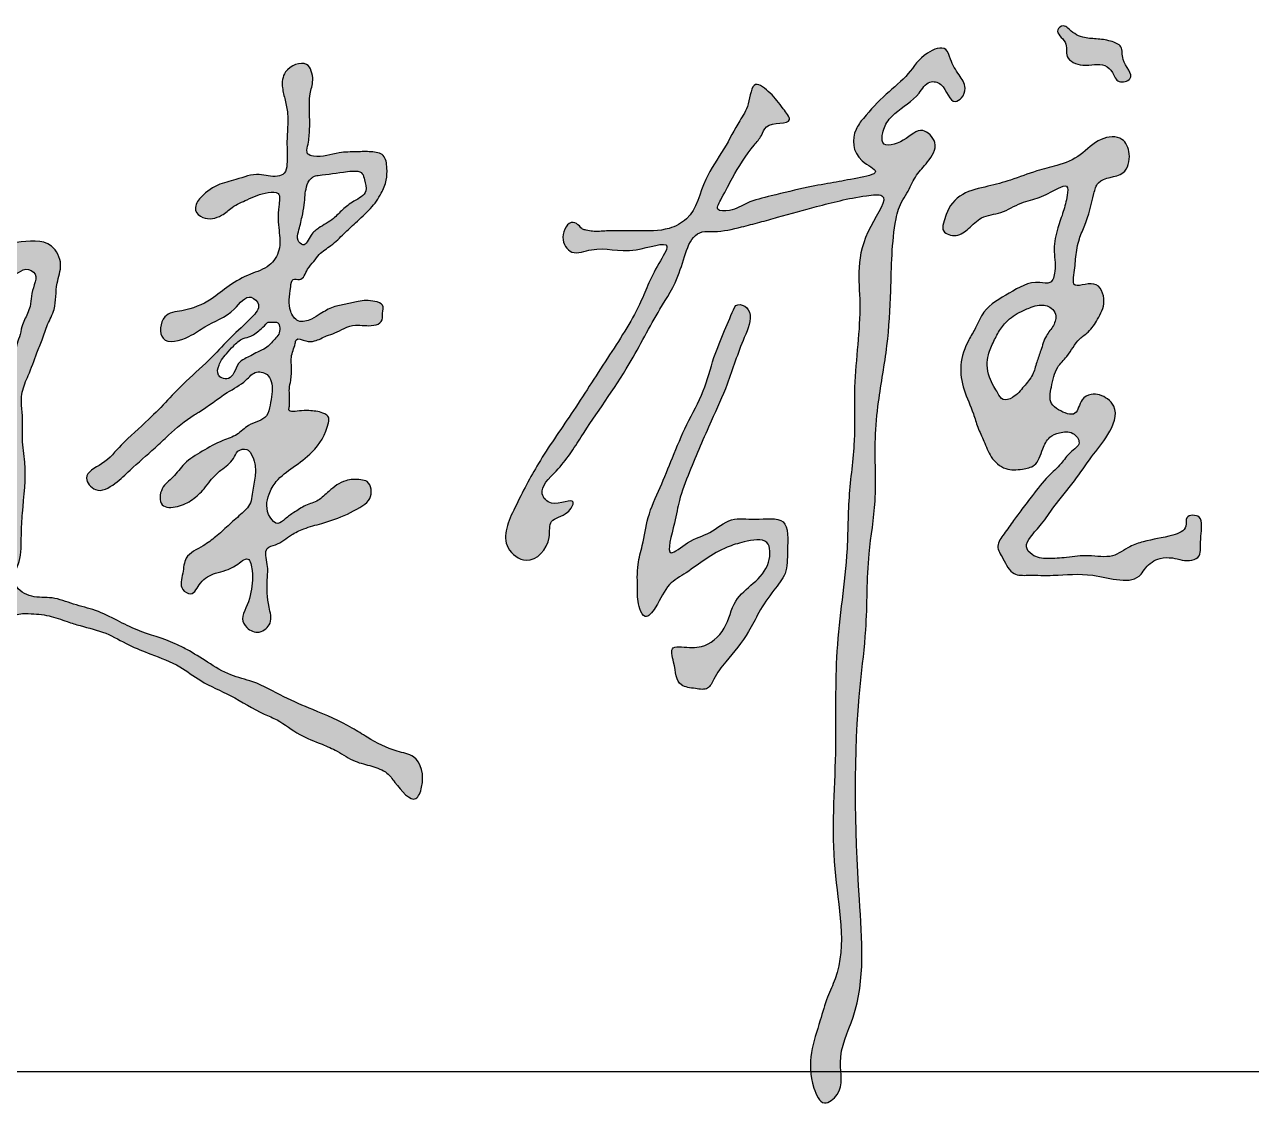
# Model space of a CAD drawing. Extents: x 126592 to 186958, y 280170 to 492839.
# Drawn here: x 184319 to 185193, y 381144 to 381916 of the extents above; entities that cross this region are included whole.
import ezdxf

# ---------------------------------------------------------------- set-up
doc = ezdxf.new("R2010")
doc.units = 0
doc.header["$LTSCALE"] = 1000
doc.header["$MEASUREMENT"] = 0
doc.layers.add('TK', color=126, linetype='Continuous')

# ---------------------------------------------------------------- blocks, each defined once
blk = doc.blocks.new('gfdyrte')
at = {"layer": 'TK', "lineweight": 25}
h = blk.add_hatch(color=1, dxfattribs=at)
edge = h.paths.add_edge_path()
edge.add_spline(control_points=[(386970.4, -112066), (386983.8, -112066), (387002.8, -112065.8), (387033.7, -112066.6), (387065.5, -112050.3), (387072.4, -112011.5), (387096, -111980.1), (387110.1, -111951.4), (387123.6, -111932.2), (387125.2, -111901.7), (387148.5, -111920.6), (387156.1, -111931.4), (387173.7, -111953.8), (387141, -111948.1), (387136.2, -111965.1), (387121.7, -111981.2), (387106.4, -112005.1), (387096.8, -112025.5), (387085, -112045.3), (387106.7, -112044.6), (387121.3, -112034.3), (387151.4, -112027.5), (387181, -112019.8), (387213.6, -112014.2), (387233.2, -112010.6), (387267.3, -112003.9), (387233.1, -111989), (387232, -111962.2), (387249.1, -111939.8), (387267.8, -111920.3), (387294, -111899.3), (387306.6, -111876.8), (387333.4, -111866.6), (387338.4, -111885.7), (387345.9, -111897.9), (387355.5, -111911.6), (387351.4, -111923.4), (387337.2, -111932.5), (387333.4, -111908.5), (387313.2, -111904.5), (387301.6, -111925.5), (387282.1, -111935.3), (387268.5, -111950.8), (387265.1, -111961.5), (387263.1, -111978.3), (387290.8, -111970.5), (387305.8, -111952.1), (387326.9, -111972.8), (387314.3, -111992.3), (387300.6, -112005.9), (387292.8, -112024.6), (387282.6, -112038.8), (387275, -112075), (387274.9, -112123.9), (387271.2, -112189.4), (387261.2, -112241.5), (387255.8, -112296.9), (387260.1, -112351.4), (387247.9, -112419), (387249.7, -112484.5), (387233.7, -112607.1), (387236.4, -112744.1), (387248.7, -112883.4), (387214.8, -112948.4), (387225.5, -112984.2), (387200.9, -113003.8), (387180.8, -112960.1), (387194.9, -112924.8), (387205.3, -112886.1), (387229.6, -112836.2), (387207.1, -112744.4), (387217.1, -112631.6), (387213.7, -112537.4), (387220.9, -112467.3), (387228.4, -112410.5), (387227.8, -112351.3), (387236.8, -112291.4), (387233.3, -112222.7), (387246.1, -112142.8), (387233.1, -112084), (387276.5, -112024.8), (387231.5, -112030.1), (387199.8, -112038.9), (387160.5, -112048.9), (387134.1, -112056.9), (387111.4, -112062.5), (387091.4, -112067.4), (387058.6, -112064.9), (387051.3, -112113), (387023.1, -112154.7), (386992.1, -112216.8), (386950.3, -112273.6), (386923.8, -112317.9), (386895.3, -112342.3), (386912.4, -112363.1), (386940.8, -112347.8), (386927.9, -112371.8), (386907.5, -112372.4), (386912.6, -112400.6), (386888.5, -112426.5), (386854.3, -112400.3), (386874.7, -112356.4), (386897.9, -112311.8), (386934.8, -112259.3), (386969.9, -112203.8), (387006.2, -112149), (387018, -112112.4), (387044.3, -112072.8), (386990.3, -112093.7), (386964.8, -112080), (386932.9, -112093.7), (386919.1, -112073.4), (386930.9, -112052.8), (386941.1, -112059.7), (386944.2, -112064.5), (386949.8, -112065), (386958.2, -112067.6), (386964.4, -112066), (386970.4, -112066)], knot_values=[0, 0, 0, 0, 25.952585, 51.636703, 67.965693, 104.125625, 133.629124, 159.987574, 175.603302, 192.650395, 206.515224, 223.507092, 233.778788, 253.666142, 261.825602, 271.673572, 304.049709, 323.240192, 332.704129, 342.231182, 357.894694, 378.736102, 410.131273, 431.210789, 451.411002, 467.014663, 481.197714, 507.609172, 518.401185, 545.927663, 570.633714, 593.928321, 609.197082, 618.120414, 632.850803, 644.905303, 653.428844, 659.248101, 677.646639, 686.849127, 699.549667, 725.743416, 738.521228, 744.83054, 752.810723, 769.896628, 787.750181, 801.861944, 818.909001, 833.09021, 847.820633, 864.780966, 873.007061, 932.50287, 977.786065, 1024.626627, 1054.973634, 1106.450794, 1150.14902, 1212.950941, 1257.462457, 1435.52194, 1532.547723, 1571.515325, 1597.831016, 1610.424852, 1625.444888, 1681.551315, 1701.703346, 1717.751666, 1808.610851, 1903.768945, 1982.755773, 2025.310825, 2066.846756, 2115.253452, 2161.873827, 2206.228347, 2275.169488, 2339.544009, 2366.475595, 2379.125652, 2421.277855, 2454.619431, 2469.894057, 2485.425005, 2508.583281, 2518.149689, 2556.666223, 2590.603234, 2642.431915, 2714.476319, 2749.489633, 2771.43994, 2782.089017, 2800.003472, 2809.692634, 2824.872459, 2838.179621, 2864.802367, 2883.080431, 2916.49465, 2957.795956, 3006.715998, 3061.561635, 3113.04816, 3150.513709, 3166.090988, 3191.669454, 3228.39046, 3244.507327, 3258.872849, 3273.753715, 3279.707632, 3283.349075, 3286.464787, 3291.848091, 3303.314003, 3303.314003, 3303.314003, 3303.314003], degree=3, periodic=0)
edge = h.paths.add_edge_path()
edge.add_spline(control_points=[(387333.4, -112048.3), (387336.6, -112037.8), (387349.7, -112024.6), (387377.1, -112018.8), (387403.7, -112011.6), (387427.6, -112001.9), (387453.3, -111996.2), (387478.1, -111986.3), (387494.6, -111966.1), (387522.4, -111963.4), (387531.3, -111984.7), (387524.8, -112010.5), (387496, -112007.4), (387488.9, -112034.2), (387484.6, -112054), (387474.4, -112075.4), (387471.4, -112094.1), (387470.7, -112108.6), (387467.2, -112129.7), (387495.1, -112115.2), (387505, -112142.2), (387495.8, -112159.5), (387486.9, -112173.4), (387472.2, -112183.1), (387464.8, -112198.6), (387449.4, -112212.8), (387446.2, -112230.7), (387442.3, -112249.6), (387454.9, -112258.7), (387473.7, -112266.5), (387475.6, -112246.1), (387490.2, -112238.2), (387504.2, -112243), (387518.4, -112258.2), (387507.2, -112285.4), (387487.8, -112307.2), (387470, -112334.8), (387450.4, -112356.8), (387436.3, -112378.7), (387424.7, -112390.5), (387416.5, -112403.4), (387426.5, -112415), (387442.9, -112416.7), (387463.1, -112415), (387485.9, -112411.6), (387510.4, -112416.9), (387527.5, -112403.4), (387549.5, -112395.9), (387568.9, -112393.9), (387591.7, -112385.5), (387587.6, -112369.3), (387605.8, -112368.8), (387606.3, -112381.9), (387605.4, -112392.7), (387604.7, -112403.3), (387605, -112414.2), (387591.6, -112420.8), (387577.8, -112414.6), (387559.8, -112415.1), (387547.8, -112422.8), (387534.4, -112446.4), (387490.8, -112429.6), (387452.9, -112434.8), (387425.4, -112433.6), (387402.6, -112434.6), (387395.5, -112417.6), (387385.4, -112402.8), (387396.1, -112388.6), (387404.6, -112376.2), (387415, -112362.5), (387427.1, -112346.6), (387440, -112329.4), (387456.1, -112316), (387464.2, -112302.7), (387479.2, -112293.8), (387468.5, -112279.2), (387455.1, -112280.9), (387442.2, -112286), (387435.2, -112300.1), (387431, -112317.4), (387413.1, -112321.2), (387395.7, -112322.2), (387380, -112308.5), (387374.3, -112291.1), (387366.7, -112276.4), (387361.6, -112257.3), (387351.3, -112236.7), (387346.7, -112208.6), (387354.8, -112186), (387365.6, -112168.5), (387374.2, -112147), (387401.3, -112132.7), (387424, -112118), (387446.3, -112123.7), (387451.3, -112104.2), (387447, -112086), (387451.9, -112064.2), (387458.7, -112044.9), (387462.2, -112032.4), (387464.2, -112015.5), (387447, -112023), (387434.7, -112030.9), (387411.6, -112035.4), (387393.4, -112047.7), (387371, -112049.5), (387358.1, -112063.1), (387345.5, -112073.2), (387325, -112067), (387331.4, -112055.2), (387333.4, -112048.3)], knot_values=[0, 0, 0, 0, 21.197446, 43.137125, 62.503937, 85.386886, 102.397921, 123.758136, 145.089808, 162.248202, 175.586348, 192.090395, 213.838319, 223.531112, 250.670069, 262.715537, 277.921785, 292.90679, 300.362059, 316.774436, 333.144826, 348.94343, 361.963948, 370.805148, 388.846329, 400.494972, 417.707876, 431.127361, 439.055386, 452.810837, 465.486659, 474.185126, 488.121226, 496.048546, 520.039916, 542.845048, 567.081399, 594.507977, 611.732494, 626.125601, 634.594204, 642.520223, 655.821798, 671.5191, 689.546813, 709.365023, 725.441229, 737.253777, 762.298412, 775.208798, 782.178855, 792.328829, 799.479375, 808.24268, 818.3861, 824.444283, 831.478179, 847.714198, 857.864171, 872.178634, 878.444755, 918.09195, 950.815155, 971.555166, 983.160011, 998.639652, 1009.588684, 1020.919129, 1034.468401, 1045.985808, 1060.452046, 1080.744158, 1095.648706, 1107.825894, 1118.271143, 1127.599119, 1138.670097, 1147.32836, 1158.706122, 1173.746215, 1183.947793, 1197.782112, 1213.181759, 1227.402093, 1239.940556, 1251.409916, 1272.886113, 1293.276356, 1315.14789, 1326.478726, 1341.13111, 1367.235465, 1394.009609, 1402.194871, 1412.26628, 1430.678128, 1448.28094, 1462.440232, 1476.505958, 1483.681578, 1490.50663, 1508.122312, 1523.655195, 1542.197388, 1558.710275, 1572.528775, 1584.20394, 1595.043343, 1608.918918, 1608.918918, 1608.918918, 1608.918918], degree=3, periodic=0)
edge = h.paths.add_edge_path()
edge.add_spline(control_points=[(387463.3, -111849.2), (387468.4, -111854.7), (387477.3, -111859.7), (387494.3, -111860.6), (387507.5, -111862.2), (387523, -111868), (387519.1, -111885.8), (387538.3, -111902.7), (387515.7, -111909.5), (387511.9, -111896.3), (387499.8, -111884.9), (387481.5, -111892), (387458.8, -111882.4), (387464.7, -111863.4), (387447.3, -111853.3), (387458.1, -111845.4), (387461.9, -111847.6), (387463.3, -111849.2)], knot_values=[0, 0, 0, 0, 14.316415, 25.660757, 37.535544, 47.192044, 57.673329, 74.57473, 83.789423, 93.166167, 101.46171, 119.760041, 134.244756, 146.112177, 158.091971, 163.816055, 168.01066, 168.01066, 168.01066, 168.01066], degree=3, periodic=0)
edge = h.paths.add_edge_path(flags=17)
edge.add_spline(control_points=[(387107.4, -112147), (387103.1, -112157.1), (387096.5, -112172.6), (387083.6, -112203.3), (387075.3, -112238.4), (387055.3, -112272.1), (387041.5, -112307.2), (387027.8, -112340.2), (387013.7, -112370.6), (387009.9, -112399.1), (387002.5, -112424.2), (387003.8, -112447.8), (387003.3, -112465.6), (387012.2, -112483), (387027.7, -112462.5), (387033.4, -112444.2), (387057.2, -112430.8), (387076, -112416.3), (387097.1, -112403.9), (387117.8, -112397.9), (387145.9, -112392.4), (387145.5, -112436.4), (387105.8, -112451), (387100.1, -112492.1), (387075, -112512.8), (387055.8, -112510.8), (387037.2, -112509.8), (387044.4, -112531.8), (387044.7, -112552.7), (387064.5, -112554.8), (387079.5, -112557.4), (387086.4, -112540.7), (387101.2, -112522), (387120.3, -112499.8), (387133.6, -112471.8), (387147.1, -112451.8), (387164.2, -112431.7), (387163.1, -112406.7), (387166.3, -112369.3), (387129.7, -112376), (387103.1, -112370.8), (387081.1, -112390.6), (387059.9, -112395), (387030.9, -112420.8), (387044.1, -112377.1), (387047.5, -112352.5), (387062.6, -112314.5), (387079.7, -112274.3), (387102, -112226.4), (387112.2, -112189.1), (387128.1, -112157.3), (387117.4, -112144.3), (387108.7, -112144), (387107.4, -112147)], knot_values=[0, 0, 0, 0, 21.224075, 45.345479, 74.068765, 105.081458, 134.833567, 161.316096, 188.067147, 211.530712, 227.525617, 248.527389, 264.274111, 271.996198, 283.070365, 305.434232, 322.242922, 341.892371, 362.011074, 376.8463, 395.419589, 411.599399, 453.567778, 478.000099, 502.010449, 518.380849, 525.234341, 537.165585, 556.995186, 568.987179, 578.8813, 587.956467, 605.351906, 636.504193, 654.346855, 676.466153, 693.197676, 712.050427, 736.00453, 758.885584, 778.41724, 799.065413, 819.442107, 835.251063, 859.790503, 878.899202, 903.960891, 949.55483, 982.679319, 1023.70239, 1044.821419, 1053.18495, 1059.482707, 1059.482707, 1059.482707, 1059.482707], degree=3, periodic=0)
edge = h.paths.add_edge_path(flags=16)
edge.add_spline(control_points=[(387418.1, -112150), (387410.8, -112152.9), (387402.2, -112158), (387390.6, -112170.6), (387384.1, -112184.1), (387378, -112196.7), (387376.7, -112210.1), (387378.8, -112221.8), (387383.7, -112231.6), (387388.4, -112239.2), (387393.5, -112248.8), (387407.3, -112243.2), (387415.7, -112232.6), (387426.5, -112220.7), (387429.5, -112206.4), (387435.1, -112192.9), (387438.6, -112178.2), (387448.4, -112168.1), (387452.1, -112156), (387444.9, -112146.2), (387434, -112144.2), (387424.5, -112147.3), (387420.5, -112149), (387418.1, -112150)], knot_values=[0, 0, 0, 0, 15.132867, 26.607856, 37.885424, 50.001931, 58.598379, 68.659905, 77.114758, 83.366804, 90.397207, 98.26028, 111.31348, 123.292181, 134.11955, 144.488154, 157.444466, 167.805365, 177.099968, 183.339377, 193.571657, 200.47446, 205.412305, 205.412305, 205.412305, 205.412305], degree=3, periodic=0)
h = blk.add_hatch(color=1, dxfattribs=at)
edge = h.paths.add_edge_path(flags=16)
edge.add_spline(control_points=[(386655, -112009.9), (386652.3, -112012.1), (386649.6, -112018.5), (386648, -112028.1), (386647.7, -112038.9), (386644.8, -112052), (386642.2, -112064.3), (386638.8, -112075.5), (386648.4, -112084.6), (386653.8, -112069.5), (386664.5, -112061.3), (386677.9, -112054.6), (386688.6, -112042.5), (386700.2, -112034), (386716.1, -112025.7), (386712.1, -112013), (386709.6, -112000.8), (386686.2, -112003.1), (386671.9, -112005.8), (386657.6, -112007), (386655.7, -112009.3), (386655, -112009.9)], knot_values=[0, 0, 0, 0, 10.466013, 19.218878, 29.55754, 42.62799, 59.189411, 68.412711, 75.262355, 88.654944, 100.062488, 118.723593, 132.085285, 147.398438, 164.206949, 176.261829, 183.109487, 198.948082, 230.561671, 236.120429, 239.009771, 239.009771, 239.009771, 239.009771], degree=3, periodic=0)
edge = h.paths.add_edge_path()
edge.add_spline(control_points=[(386535.5, -112031.8), (386540.9, -112025.7), (386553.2, -112015.8), (386576.2, -112011.3), (386597.4, -112002.4), (386614.7, -112009.8), (386627.6, -112004.8), (386630.1, -111989.5), (386627.8, -111968.9), (386631.3, -111945.5), (386627.2, -111926.4), (386623.3, -111912), (386624.6, -111892.7), (386651.9, -111880.9), (386658.4, -111904.7), (386652.5, -111920.8), (386653.2, -111939.3), (386653.6, -111958.3), (386652.1, -111971.9), (386649.2, -111984.1), (386665.4, -111988.7), (386681.4, -111981.5), (386702.7, -111981.6), (386717.8, -111980.8), (386734.2, -111983.3), (386736.2, -111998.8), (386735.9, -112012.4), (386729.6, -112027.5), (386718.4, -112043), (386703.5, -112056), (386689.4, -112069.1), (386677.3, -112081.5), (386664.3, -112089), (386657.5, -112099.2), (386650, -112106.8), (386646.1, -112120.1), (386633.7, -112115.8), (386632.6, -112133.9), (386628.9, -112147.3), (386640.3, -112165.3), (386654.7, -112160.9), (386665.8, -112153.9), (386677.5, -112146.5), (386691.8, -112144.6), (386706.5, -112140.4), (386719.2, -112139.8), (386733.3, -112144.1), (386730.4, -112154.1), (386731.6, -112163.8), (386717.6, -112168.8), (386704.6, -112165.1), (386690.3, -112169.5), (386680.8, -112175.2), (386669.8, -112178.3), (386660, -112184.1), (386649.4, -112184.7), (386638.9, -112179.2), (386637.1, -112190.6), (386633, -112198.4), (386633.8, -112209.8), (386633.9, -112218.1), (386633.1, -112226.6), (386631.2, -112234.3), (386631.8, -112242), (386631.5, -112248.3), (386632.1, -112252.9), (386629.1, -112260.8), (386644.7, -112257.5), (386655.7, -112258.2), (386666.2, -112259.3), (386674.5, -112264.6), (386671.6, -112282), (386659.4, -112301.3), (386636.3, -112318.3), (386618.2, -112330.8), (386607.6, -112349.6), (386605.5, -112367.8), (386619, -112381.5), (386627.9, -112372.6), (386637.2, -112366.6), (386648.6, -112358.8), (386663.1, -112354.9), (386674.9, -112342.5), (386689.6, -112331.5), (386704.7, -112331.3), (386719.2, -112333.7), (386720.8, -112351.6), (386704.8, -112363.6), (386687, -112371.9), (386665.6, -112379), (386648.4, -112383.1), (386631.7, -112391.3), (386621.1, -112401), (386603.3, -112404.7), (386609.4, -112423), (386607.3, -112442.5), (386608, -112463.6), (386614.5, -112485), (386600, -112497.6), (386586, -112491.8), (386579.3, -112479.8), (386588.4, -112464.3), (386591.9, -112446.4), (386592.6, -112430.1), (386588.5, -112411.1), (386571.3, -112427.9), (386554.2, -112430.3), (386536.1, -112438.9), (386529.2, -112457.5), (386512.9, -112447.8), (386518.6, -112431.9), (386519, -112412.2), (386538.5, -112403.8), (386553.2, -112392.9), (386566.2, -112381), (386578.7, -112369.6), (386590.6, -112359.3), (386591.9, -112344.5), (386595.1, -112330.9), (386595.7, -112316), (386592.2, -112305.5), (386586, -112297.7), (386575.3, -112300.2), (386571.4, -112312.7), (386558.5, -112320.6), (386547.9, -112331.3), (386539.5, -112343.3), (386528, -112353.8), (386513.7, -112361.5), (386491.6, -112362.4), (386493.6, -112339.2), (386508.4, -112329.6), (386519.4, -112312.6), (386539.1, -112301.3), (386557.4, -112290.4), (386576.2, -112284.9), (386588.2, -112271.1), (386607.8, -112268.2), (386611.5, -112248), (386614.8, -112233.8), (386609.7, -112218.6), (386595, -112214.2), (386583.3, -112229), (386561, -112239.9), (386543.8, -112254.5), (386521.4, -112267.4), (386506, -112280.7), (386484.3, -112301.5), (386464.3, -112318.3), (386446.5, -112336), (386425.8, -112348.6), (386408.3, -112326.4), (386435.9, -112314.2), (386453.1, -112291.7), (386486.7, -112264.2), (386515.8, -112229.9), (386547.4, -112203.5), (386569.4, -112178.2), (386587.2, -112163.6), (386602.5, -112145.8), (386586.9, -112131), (386569.6, -112157.3), (386545, -112164.3), (386524.3, -112180.9), (386491, -112189.9), (386494.4, -112153.7), (386522.4, -112151.4), (386546.1, -112142.1), (386567.2, -112123.3), (386588.3, -112112), (386610.5, -112105.4), (386623, -112086.4), (386620.2, -112063.3), (386618.4, -112045.7), (386623.3, -112024), (386602.9, -112024.8), (386588.6, -112031.8), (386571, -112039.4), (386558.5, -112051.5), (386541.7, -112055.2), (386528.5, -112044), (386532.7, -112035), (386535.5, -112031.8)], knot_values=[0, 0, 0, 0, 24.459005, 44.86592, 70.307533, 89.902454, 97.614787, 107.59512, 131.774949, 162.007208, 176.535277, 190.06687, 207.191387, 230.789853, 248.87653, 263.895688, 283.385488, 303.535362, 319.780843, 327.840803, 334.459513, 362.350264, 381.099466, 396.557815, 409.948551, 423.974028, 436.753298, 451.848226, 471.606759, 493.941471, 510.580971, 529.603484, 545.57256, 554.815077, 565.500475, 579.350739, 586.071764, 594.56827, 620.763051, 633.668621, 647.925818, 658.761411, 674.542443, 688.215099, 701.620138, 719.766916, 728.782895, 737.514522, 746.349006, 755.365069, 774.856014, 787.411289, 798.574442, 807.91168, 821.766033, 831.175487, 841.346076, 845.59432, 860.91128, 868.97119, 879.046152, 885.796323, 894.630757, 902.690717, 908.735674, 913.437296, 916.862233, 930.37124, 940.452826, 955.615621, 960.863502, 966.90846, 1003.108631, 1028.821026, 1052.459466, 1067.800865, 1092.552496, 1103.403231, 1112.381864, 1124.117481, 1138.54175, 1153.039267, 1167.90453, 1189.291887, 1205.502284, 1212.431915, 1230.730445, 1241.496535, 1271.291944, 1289.351903, 1309.227163, 1324.124867, 1344.201753, 1353.575971, 1370.699009, 1386.870813, 1416.421956, 1433.571429, 1448.436618, 1462.586641, 1473.223694, 1485.257397, 1512.714057, 1526.032004, 1539.282957, 1553.335559, 1576.843802, 1596.114744, 1611.605061, 1621.404064, 1638.527102, 1655.141111, 1677.60173, 1693.97529, 1711.642252, 1729.696565, 1745.900744, 1755.602176, 1772.961761, 1788.182279, 1799.317594, 1806.046314, 1815.753609, 1824.729681, 1842.910284, 1859.059382, 1869.908327, 1886.744147, 1904.626691, 1920.920517, 1938.043605, 1954.878531, 1973.766226, 1997.000237, 2021.691284, 2038.313878, 2053.922448, 2075.646747, 2087.680402, 2110.590449, 2119.96049, 2132.907039, 2147.182299, 2171.202451, 2208.159981, 2213.709571, 2248.933942, 2268.459465, 2304.180401, 2325.755386, 2347.730508, 2363.336478, 2385.552084, 2414.494108, 2454.89009, 2512.088213, 2549.794308, 2578.735434, 2610.368315, 2625.260137, 2636.026226, 2657.9361, 2694.661373, 2714.738259, 2742.409007, 2765.319053, 2784.592087, 2818.351593, 2842.143586, 2868.121743, 2890.259797, 2909.525527, 2930.58341, 2956.331891, 2969.941057, 2980.654062, 3004.409644, 3022.397828, 3036.355296, 3056.60587, 3067.477488, 3080.228052, 3080.228052, 3080.228052, 3080.228052], degree=3, periodic=0)
edge = h.paths.add_edge_path(flags=16)
edge.add_spline(control_points=[(386608.2, -112163.9), (386606.1, -112166.3), (386600.4, -112171.3), (386592.3, -112178.7), (386580.4, -112180.7), (386572, -112188.4), (386565, -112196.5), (386559.3, -112203.1), (386555.6, -112210.4), (386553.6, -112219), (386560, -112224), (386567.5, -112224.9), (386573.5, -112217), (386575.6, -112207.8), (386583.3, -112202.4), (386590.8, -112199.7), (386597.7, -112194.8), (386608, -112191.5), (386614.1, -112183.1), (386620.8, -112176.5), (386621.8, -112170.2), (386619.9, -112162.3), (386613.4, -112164.4), (386609.1, -112162.9), (386608.2, -112163.9)], knot_values=[0, 0, 0, 0, 9.462199, 23.129599, 31.503556, 44.712405, 55.798616, 64.11133, 70.475, 81.018807, 85.866476, 93.007591, 101.262219, 112.335612, 120.740279, 127.922782, 136.270563, 145.885858, 159.572526, 166.462533, 173.10561, 178.867796, 186.009006, 190.005477, 190.005477, 190.005477, 190.005477], degree=3, periodic=0)
h = blk.add_hatch(color=1, dxfattribs=at)
edge = h.paths.add_edge_path(flags=16)
edge.add_spline(control_points=[(386259.4, -112481.7), (386256.3, -112483.6), (386251.1, -112487), (386250, -112496.9), (386251, -112505.6), (386254.4, -112515.5), (386262.6, -112520.5), (386266.1, -112528.5), (386272.7, -112530.7), (386278.6, -112530.8), (386283.1, -112527), (386288.1, -112523), (386293.8, -112521.5), (386300.1, -112519.2), (386304, -112513.5), (386309.3, -112506.9), (386313.4, -112496.1), (386316.4, -112483.9), (386321.9, -112471.3), (386321.3, -112462.2), (386322.5, -112450.5), (386306.8, -112451.1), (386294.9, -112447.1), (386286.1, -112453.7), (386279.8, -112458.4), (386275.8, -112463.9), (386272.5, -112469.2), (386268.2, -112472.6), (386265.8, -112478.2), (386261.9, -112480.1), (386259.4, -112481.7)], knot_values=[0, 0, 0, 0, 10.835565, 16.47834, 28.6918, 37.322787, 46.473312, 56.412009, 61.298118, 66.509311, 73.409753, 78.050635, 85.594607, 91.101944, 97.541725, 105.652369, 116.401292, 131.80245, 143.828313, 156.259393, 159.954723, 176.158144, 187.82759, 198.709649, 206.065722, 211.889638, 218.697579, 224.967031, 227.705969, 236.738185, 236.738185, 236.738185, 236.738185], degree=3, periodic=0)
edge = h.paths.add_edge_path()
edge.add_spline(control_points=[(386305.6, -112085.9), (386316.8, -112082), (386339.5, -112078.4), (386376.4, -112073.4), (386390.5, -112101.6), (386381, -112124), (386383.3, -112146.9), (386372.8, -112165.7), (386367.9, -112181.7), (386360.5, -112199.6), (386355, -112215.6), (386347.3, -112231.9), (386344.1, -112246.4), (386347.6, -112266.1), (386345.2, -112288.1), (386351.5, -112322.9), (386346.9, -112357.3), (386344.6, -112392.5), (386345.9, -112415.8), (386336.8, -112432), (386338.4, -112448.6), (386356.6, -112459), (386378.9, -112456.4), (386401.1, -112465.6), (386425.2, -112470.8), (386447.1, -112482.1), (386474.6, -112495.8), (386500.9, -112502.4), (386525.7, -112515), (386544.7, -112527.2), (386567.2, -112541.5), (386596.9, -112547.7), (386624.4, -112564.3), (386660.6, -112579), (386691.1, -112591.9), (386719.3, -112610.4), (386740.5, -112621.5), (386771.2, -112626.9), (386776.8, -112652.8), (386765.4, -112681.9), (386746.5, -112658.3), (386735.8, -112643.6), (386719.3, -112637.4), (386700.4, -112633.6), (386684.2, -112622), (386664.1, -112613.3), (386641, -112605.2), (386623, -112589.8), (386596.5, -112579.6), (386571.1, -112562.1), (386538.6, -112549.6), (386513.3, -112529.1), (386486.1, -112519.3), (386459.2, -112508.7), (386435.7, -112494.4), (386412.5, -112489.2), (386392.4, -112483.1), (386374.2, -112476.3), (386355.9, -112474.9), (386335.6, -112474.5), (386331.4, -112491.7), (386327.2, -112509.1), (386308.8, -112524), (386300.6, -112548.3), (386279.1, -112552.3), (386257.9, -112552.5), (386248.7, -112527.4), (386227, -112515.3), (386216.9, -112486), (386240.9, -112470.4), (386255, -112454), (386275.1, -112441.3), (386292.3, -112427.2), (386314.7, -112441.2), (386321.4, -112422.9), (386322.6, -112408.2), (386324, -112386.8), (386330.4, -112358.3), (386325.7, -112322.6), (386326.7, -112284.7), (386321.2, -112254.6), (386325.4, -112231.7), (386331.9, -112214), (386339.2, -112201.2), (386339.5, -112188.1), (386343.7, -112178.9), (386345.7, -112166.8), (386350.9, -112156.4), (386355.2, -112145.8), (386355.6, -112135.1), (386358.6, -112124.4), (386362.9, -112111.2), (386349, -112104.6), (386341, -112112.2), (386331, -112114.5), (386330.7, -112127.8), (386312.5, -112121.4), (386307.4, -112109.1), (386306.4, -112098.4), (386309.3, -112090.9), (386304, -112086.4), (386305.6, -112085.9)], knot_values=[0, 0, 0, 0, 35.394672, 72.661593, 94.761572, 114.870663, 143.143479, 160.778311, 178.009502, 193.196649, 219.075151, 228.483571, 247.379933, 262.254555, 288.195106, 313.02381, 367.431629, 390.934133, 419.452606, 435.078602, 445.037749, 466.29924, 488.020582, 512.036947, 536.436537, 562.083872, 585.304805, 628.705038, 642.522958, 668.593331, 696.802944, 721.430142, 758.466542, 792.223837, 838.665725, 857.530208, 892.921858, 911.296112, 944.558049, 958.370548, 986.550427, 999.685165, 1017.381044, 1036.014337, 1058.02915, 1075.724943, 1101.881427, 1130.638715, 1145.572508, 1186.506314, 1222.432835, 1249.167834, 1282.925129, 1308.404905, 1336.040722, 1364.552802, 1379.094468, 1399.380323, 1421.766413, 1436.803614, 1451.731078, 1467.357044, 1491.091772, 1520.251821, 1534.344528, 1554.275457, 1576.811398, 1603.445032, 1630.111662, 1649.334113, 1680.838814, 1695.923769, 1721.403526, 1741.334454, 1749.776486, 1771.754099, 1788.286557, 1813.268609, 1858.990092, 1894.83405, 1927.045933, 1949.58778, 1963.700502, 1983.694305, 1992.474029, 2002.306099, 2013.63859, 2028.962392, 2036.931638, 2047.832006, 2060.48908, 2071.920966, 2083.059656, 2094.607362, 2103.355237, 2109.710585, 2126.542614, 2136.88554, 2151.293515, 2156.391922, 2161.508967, 2161.508967, 2161.508967, 2161.508967], degree=3, periodic=0)
at = {"layer": 'TK'}
blk.add_line((378607.5, -112964.4), (388807.5, -112964.4), dxfattribs=at)
at = {"layer": 'TK', "color": 6}
for points, start_tangent, end_tangent in [([(387463.3, -111849.2), (387479.2, -111858.9), (387493.7, -111860.7), (387509, -111863.2), (387519.9, -111869.3), (387522.3, -111882.6), (387529.6, -111903.3), (387518.1, -111906.3), (387510.8, -111896.6), (387502.9, -111889.3), (387479.2, -111888.7), (387462.7, -111879.6), (387460.3, -111864.4), (387452.4, -111851), (387458.5, -111846.8), (387463.3, -111849.2)], (0.676765, -0.736199), (0.676765, -0.736199)), ([(386970.4, -112066), (387004, -112066), (387037.2, -112063.2), (387055.8, -112053.1), (387076.4, -112011), (387095.9, -111978.1), (387112.7, -111948.3), (387121.8, -111930.2), (387129.6, -111909.5), (387145.1, -111918.6), (387159.3, -111935.4), (387165.8, -111947), (387141.2, -111954.8), (387135.8, -111963.9), (387128.3, -111974.2), (387105, -112009.1), (387093.3, -112031.1), (387089.4, -112042.7), (387101.7, -112044), (387120.5, -112036.3), (387146.4, -112028.5), (387186, -112019.2), (387212.9, -112014.2), (387238.7, -112009.5), (387257.7, -112002.6), (387243.5, -111991), (387237, -111957.4), (387244.8, -111945.7), (387269.3, -111919.9), (387292.6, -111897.9), (387313.3, -111875.9), (387332.8, -111872), (387337.9, -111882.4), (387347, -111899.2), (387353.5, -111913.4), (387349.6, -111923.8), (387343.1, -111927.6), (387327.6, -111909.5), (387315.9, -111906.9), (387304.3, -111918.6), (387278.4, -111940.6), (387268, -111953.5), (387265.5, -111961.3), (387265.5, -111971.6), (387287.5, -111969), (387308.2, -111958.7), (387321.1, -111971.6), (387313.3, -111992.3), (387301.7, -112006.5), (387292.6, -112023.3), (387282.3, -112042.7), (387279.7, -112053.1), (387274.1, -112130), (387270, -112188.6), (387261, -112248.7), (387257.6, -112287.9), (387257.3, -112354.6), (387251, -112410.9), (387247.4, -112492.3), (387241.7, -112549.7), (387240.6, -112780.5), (387233.8, -112906.2), (387220.2, -112954.8), (387216.8, -112988.8), (387203.2, -112997.8), (387191.9, -112982), (387198.7, -112909.6), (387206.6, -112884.7), (387214.6, -112865.4), (387214.2, -112747.6), (387214.9, -112624.2), (387216.2, -112521.8), (387221.2, -112466.9), (387226.9, -112413.3), (387229.5, -112350.6), (387234.9, -112290.4), (387235.5, -112232.9), (387241, -112143.7), (387252.7, -112061.1), (387264.7, -112028.3), (387248.3, -112028.3), (387194.9, -112040), (387153.2, -112051.2), (387134.1, -112056.7), (387114.6, -112061.7), (387085, -112066.6), (387072.6, -112067.1), (387048.1, -112110.6), (387027.5, -112149.5), (386994.6, -112208.1), (386943.3, -112286.1), (386916.5, -112322.7), (386901.8, -112347.1), (386911.6, -112356.9), (386934.8, -112355.7), (386928.7, -112366.7), (386911.6, -112376.4), (386909.1, -112393.5), (386884.7, -112417.9), (386865.2, -112404.5), (386872.5, -112361.8), (386897.7, -112314.5), (386932.6, -112261.6), (386971.4, -112202), (387005.6, -112144.6), (387026.3, -112100.7), (387034.9, -112082.4), (387001.9, -112086.1), (386954.3, -112086.1), (386933.5, -112088.5), (386923.8, -112072.6), (386934.8, -112056.8), (386941.4, -112060.7), (386944.8, -112064), (386948.7, -112065), (386955.5, -112066.4), (386970.4, -112066)], (1, 0), (1, 0)), ([(386535.5, -112031.8), (386555, -112017), (386574.5, -112011), (386599.4, -112005.6), (386618.9, -112007.6), (386625.9, -112004.3), (386629, -111994.8), (386629, -111970.7), (386629.6, -111940.4), (386627, -111926.2), (386624.2, -111912.9), (386627.6, -111896.1), (386649.8, -111888.1), (386656.5, -111904.8), (386653.8, -111919.6), (386653.1, -111939.1), (386653.1, -111959.2), (386651.1, -111975.4), (386651.1, -111983.4), (386657.2, -111986.1), (386684.8, -111982.5), (386703.6, -111981.4), (386719, -111981.4), (386731.8, -111985.4), (386735.8, -111998.9), (386735.1, -112011.6), (386729.8, -112025.7), (386718.3, -112041.9), (386702.2, -112057.3), (386690.1, -112068.7), (386676, -112081.5), (386663.4, -112091.3), (386657.7, -112098.5), (386651.1, -112107), (386642.4, -112117.8), (386635.7, -112117.8), (386633, -112125.8), (386633, -112152), (386641, -112162.1), (386655.2, -112160.1), (386664.6, -112154.7), (386678.5, -112147.3), (386691.8, -112144.3), (386704.9, -112141.3), (386723, -112141.3), (386731.1, -112145.3), (386731.1, -112154), (386729.8, -112162.8), (386721.7, -112166.8), (386702.2, -112166.8), (386690.1, -112170.1), (386680.1, -112175), (386671.3, -112178.2), (386658.5, -112183.6), (386649.1, -112183.6), (386639, -112182.2), (386637.7, -112186.3), (386633.7, -112201), (386633.7, -112209.1), (386633.7, -112219.2), (386633, -112225.9), (386631.6, -112234.6), (386631.6, -112242.7), (386631.6, -112248.7), (386631.6, -112253.4), (386631, -112256.8), (386644.4, -112258.1), (386654.5, -112258.1), (386669.3, -112261.5), (386673.3, -112264.9), (386673.3, -112270.9), (386655.6, -112302.5), (386635.6, -112318.6), (386617.5, -112333.9), (386609.9, -112347.2), (386610.9, -112371.9), (386619.4, -112378.6), (386627, -112373.8), (386636.5, -112366.9), (386648.9, -112359.5), (386662.3, -112353.8), (386673.7, -112344.3), (386691.8, -112332.9), (386708, -112332), (386714.6, -112333.9), (386717.5, -112351.9), (386709.9, -112359.5), (386683.2, -112372.9), (386666.1, -112378.6), (386647, -112384.3), (386633.7, -112390.9), (386616.6, -112401.4), (386608, -112405.2), (386608, -112422.3), (386608, -112438.5), (386609.9, -112468), (386610.9, -112485.1), (386599.4, -112494.6), (386586.1, -112489.9), (386581.4, -112480.4), (386585.2, -112468.9), (386591.8, -112442.3), (386591.8, -112429), (386587.1, -112416.6), (386574.7, -112423.3), (386552.8, -112431.8), (386536.6, -112442.3), (386526.1, -112453.7), (386517.6, -112449), (386517.6, -112431.8), (386521.4, -112415.7), (386539.5, -112402.4), (386552.8, -112392.8), (386566, -112381.1), (386579.4, -112369.1), (386589.9, -112356.7), (386591.8, -112347.2), (386594.7, -112330.1), (386594.7, -112314.8), (386590.9, -112304.4), (386586.1, -112299.6), (386576.6, -112301.5), (386571.8, -112309.1), (386558.5, -112321.5), (386547.1, -112332.9), (386540.4, -112341.5), (386528, -112352.9), (386511.9, -112360.5), (386495.7, -112358.6), (386495.7, -112341.5), (386507.1, -112329.1), (386519.5, -112314.8), (386538.5, -112301.5), (386560.4, -112290.1), (386575.6, -112283.4), (386588, -112273.9), (386607.1, -112263.5), (386610.9, -112252.1), (386612.8, -112229.2), (386609, -112220.7), (386596.6, -112216.9), (386585.2, -112225.4), (386565.2, -112238.7), (386534.7, -112259.7), (386529.9, -112262.5), (386502.3, -112284.4), (386488.1, -112297.7), (386461.4, -112321.5), (386445.2, -112335.8), (386424.3, -112342.4), (386414.8, -112330.1), (386431, -112314.8), (386451.9, -112294.9), (386481.4, -112267.3), (386521.4, -112226.4), (386549, -112200.7), (386569, -112179.8), (386591.8, -112157.9), (386598.5, -112144.6), (386590.9, -112136.9), (386572.8, -112149.3), (386541.4, -112168.3), (386524.2, -112178.8), (386496.6, -112180.7), (386498.5, -112157.9), (386516.6, -112151.2), (386548, -112138.9), (386567.1, -112124.6), (386589.9, -112112.2), (386609.9, -112102.7), (386620.4, -112086.5), (386620.5, -112065.5), (386620.2, -112039.7), (386619.6, -112026.1), (386608.9, -112024.9), (386586.5, -112032.6), (386570.5, -112040.9), (386559.2, -112049.2), (386539.1, -112051.5), (386531.4, -112043.9), (386535.5, -112031.8)], (0.662995, 0.748624), (0.662995, 0.748624)), ([(387333.4, -112048.3), (387350.9, -112027), (387377.9, -112018.3), (387402.1, -112011.6), (387430.2, -112001.9), (387451.5, -111996.1), (387476.6, -111984.5), (387498.9, -111968.1), (387521.1, -111968.1), (387528.8, -111983.5), (387522.1, -112003.8), (387495.9, -112014.5), (387491.1, -112026.1), (387481.4, -112059.9), (387475.6, -112074.4), (387471.8, -112093.7), (387469.8, -112113.1), (387469.8, -112122.7), (387491.1, -112122.7), (387501.8, -112141.1), (387495, -112160.4), (387484.9, -112174), (387476.1, -112181.3), (387462.1, -112200.1), (387452.4, -112211.7), (387445.7, -112232.9), (387445.7, -112250.3), (387453.4, -112257.1), (387470.8, -112260.9), (387478.5, -112246.4), (387488.2, -112240.6), (387505.6, -112245.5), (387512.4, -112253.2), (387506.1, -112283.7), (387488.6, -112307.5), (387470.3, -112333), (387448.3, -112361), (387435.2, -112379), (387423.2, -112393.4), (387419, -112403.5), (387425, -112411.9), (387441.7, -112416.1), (387462, -112414.9), (387485.4, -112413.1), (387511, -112413.1), (387529.6, -112403.5), (387543.9, -112398.1), (387575.6, -112391), (387589.3, -112381.4), (387590.5, -112372.5), (387603.7, -112371.9), (387606.1, -112380.8), (387605.5, -112392.2), (387604.9, -112405.3), (387603.7, -112413.1), (387595.9, -112417.9), (387575, -112415.5), (387561.8, -112416.1), (387546.3, -112426.2), (387541.5, -112432.8), (387490.1, -112434), (387447.7, -112434), (387420.8, -112434), (387405.9, -112432.2), (387393.9, -112416.1), (387388.5, -112402.9), (387395.1, -112389.8), (387405.3, -112375.5), (387414.2, -112363.5), (387425.6, -112348.6), (387442.3, -112328.3), (387456, -112314.6), (387466.2, -112302.6), (387475.2, -112292.4), (387468.6, -112282.3), (387454.3, -112281.7), (387444.1, -112286.5), (387436.4, -112299), (387427.4, -112316.3), (387414.8, -112320.5), (387396.9, -112319.9), (387381.4, -112307.4), (387373.6, -112290.7), (387367.1, -112275.8), (387362.4, -112261.6), (387352.4, -112235.7), (387349, -112209.4), (387357.5, -112182.4), (387364.6, -112169.5), (387373.6, -112152.8), (387400.7, -112132.5), (387433.4, -112121.1), (387444.1, -112121.1), (387449.4, -112109.1), (387448.7, -112085.3), (387452.7, -112062.8), (387458.4, -112045.3), (387462.6, -112027.6), (387462, -112018.3), (387453.3, -112020.3), (387432.8, -112030.3), (387413.5, -112036.2), (387391.7, -112046.2), (387371.1, -112052.1), (387357.2, -112063.4), (387343.9, -112070.7), (387330.6, -112066.1), (387333.4, -112048.3)], (0.284283, 0.95874), (0.284283, 0.95874)), ([(386655, -112009.9), (386649.9, -112019), (386648.3, -112027.7), (386647.5, -112038), (386645.1, -112050.8), (386641.3, -112066.9), (386640.8, -112076.1), (386645.9, -112080.8), (386654.7, -112070.6), (386663, -112062.8), (386678.6, -112052.7), (386688.3, -112043.4), (386700.6, -112034.3), (386713.2, -112023.2), (386711.8, -112011.2), (386709.5, -112004.8), (386693.8, -112002.5), (386662.5, -112006.6), (386657.1, -112008), (386655, -112009.9)], (-0.774883, -0.632104), (-0.774883, -0.632104)), ([(386305.6, -112085.9), (386340.2, -112078.4), (386377.3, -112082.2), (386387.2, -112101.9), (386383.5, -112121.7), (386380.1, -112149.8), (386373.3, -112166), (386367.4, -112182.2), (386361.9, -112196.4), (386352.6, -112220.5), (386348.9, -112229.2), (386345.2, -112247.7), (386346.4, -112262.5), (386346.4, -112288.4), (386348.9, -112313.1), (386346.4, -112367.5), (386345.2, -112391), (386342.7, -112419.4), (386337.8, -112434.2), (386339, -112444.1), (386356.3, -112456.4), (386378, -112458.2), (386401.1, -112464.8), (386424.5, -112471.7), (386447.8, -112482.4), (386468.8, -112492.3), (386509.6, -112507.1), (386521.9, -112513.3), (386544.2, -112526.8), (386568.9, -112540.4), (386592.4, -112547.8), (386625.8, -112563.9), (386656.7, -112577.5), (386698.7, -112597.3), (386714.8, -112607.1), (386746.9, -112622), (386764.2, -112628.1), (386772.9, -112660.3), (386766.7, -112672.6), (386744.4, -112655.3), (386735.8, -112645.4), (386719.7, -112638), (386701.9, -112632.7), (386682.6, -112622), (386666.6, -112614.6), (386642.6, -112604.1), (386618.4, -112588.6), (386604.8, -112582.4), (386568.9, -112562.7), (386536.8, -112546.6), (386514.5, -112531.8), (386483.6, -112518.2), (386460.1, -112508.3), (386435.4, -112496), (386408.1, -112487.8), (386394.2, -112483.5), (386374.8, -112477.4), (386352.6, -112475), (386337.8, -112477.4), (386331.6, -112491), (386326.6, -112505.8), (386311.8, -112524.4), (386294.5, -112547.8), (386280.9, -112551.6), (386261.1, -112549.1), (386247.7, -112531), (386229, -112512), (386222.8, -112486.1), (386236.4, -112472.5), (386259.9, -112451.5), (386272.3, -112442.9), (386295.7, -112433), (386315.5, -112435.4), (386319.4, -112427.9), (386322.7, -112406.2), (386324.2, -112389.7), (386327.9, -112365), (386326.6, -112319.3), (386325.4, -112283.5), (386322.9, -112251.4), (386326.6, -112229.2), (386331.5, -112215.9), (386338.9, -112197.3), (386340.1, -112188.6), (386343.1, -112179.3), (386345.9, -112168.3), (386351.8, -112154.1), (386354.5, -112146.6), (386356, -112135.8), (386359, -112123.5), (386359.9, -112112.1), (386350, -112107), (386339.5, -112111.8), (386332, -112116.3), (386329.9, -112122.3), (386313.4, -112119), (386308.3, -112110), (386307.7, -112095.7), (386307.7, -112090.6), (386305.6, -112085.9)], (0.945021, 0.327011), (0.945021, 0.327011)), ([(387107.4, -112147), (387096.6, -112172.3), (387085.2, -112201.4), (387073.8, -112236.9), (387056.1, -112273), (387040.9, -112308.4), (387027.6, -112340.1), (387014.9, -112372.4), (387008.6, -112402.1), (387004.1, -112422.4), (387003.5, -112449.6), (387006, -112469.9), (387011.7, -112478.1), (387022.5, -112468.6), (387037.7, -112443.9), (387055.5, -112431.2), (387076.4, -112416.7), (387099.2, -112404), (387117.5, -112398.3), (387141.6, -112399), (387143.5, -112419.9), (387108.5, -112461.5), (387096.1, -112490.6), (387071.8, -112510.1), (387050.5, -112510.5), (387041.7, -112511.4), (387042.1, -112526.9), (387050.5, -112551.2), (387065.6, -112555.1), (387078.4, -112554.7), (387085, -112545), (387097.8, -112526.4), (387122.2, -112494.2), (387133.2, -112473.8), (387149.1, -112450), (387161.1, -112431.9), (387163.7, -112407.6), (387159, -112376.9), (387129.4, -112374.1), (387104.1, -112374.8), (387080.9, -112388.1), (387057, -112399.4), (387039.4, -112409.9), (387043, -112378.3), (387048.2, -112354.1), (387059.1, -112323.5), (387082.3, -112269.1), (387099.3, -112229.7), (387117.6, -112179.7), (387123, -112152.9), (387115.4, -112145.2), (387107.4, -112147)], (-0.394162, -0.919041), (-0.394162, -0.919041)), ([(387418.1, -112150), (387401.1, -112159.9), (387391.2, -112171), (387384.2, -112183.8), (387378.4, -112198.4), (387377.2, -112209.5), (387379.5, -112222.3), (387384.2, -112232.2), (387388.3, -112239.2), (387394.1, -112246.2), (387404.1, -112243.9), (387416.3, -112232.2), (387425.5, -112219.7), (387430, -112206.4), (387434.4, -112193.7), (387440.3, -112178), (387447.8, -112166.9), (387450.2, -112155.1), (387445.6, -112148.4), (387432.7, -112145.3), (387424, -112147.6), (387418.1, -112150)], (-0.928724, -0.370772), (-0.928724, -0.370772)), ([(386608.2, -112163.9), (386601.4, -112170.5), (386590.3, -112178.4), (386582.3, -112181), (386571.7, -112189), (386564.3, -112197.2), (386559.2, -112203.8), (386556.4, -112209.4), (386555.8, -112220), (386559.5, -112223.1), (386566.6, -112223.7), (386572.3, -112217.7), (386577.2, -112207.7), (386583.8, -112202.5), (386590.3, -112199.5), (386597.5, -112195.4), (386606.2, -112191.2), (386615.9, -112181.6), (386620.2, -112176.2), (386621.3, -112169.6), (386619.3, -112164.2), (386612.2, -112163.6), (386608.2, -112163.9)], (-0.672398, -0.74019), (-0.672398, -0.74019))]:
    blk.add_spline(points, degree=3, dxfattribs=dict(at, start_tangent=start_tangent, end_tangent=end_tangent))

msp = doc.modelspace()

# ---------------------------------------------------------------- block references
at = {"xscale": 0.6666666666278616, "yscale": 0.6666666666860692, "zscale": 0.6666666666569654}
msp.add_blockref('gfdyrte', (-73247.07, 456479.59), dxfattribs=at)

doc.saveas('drawing.dxf')
